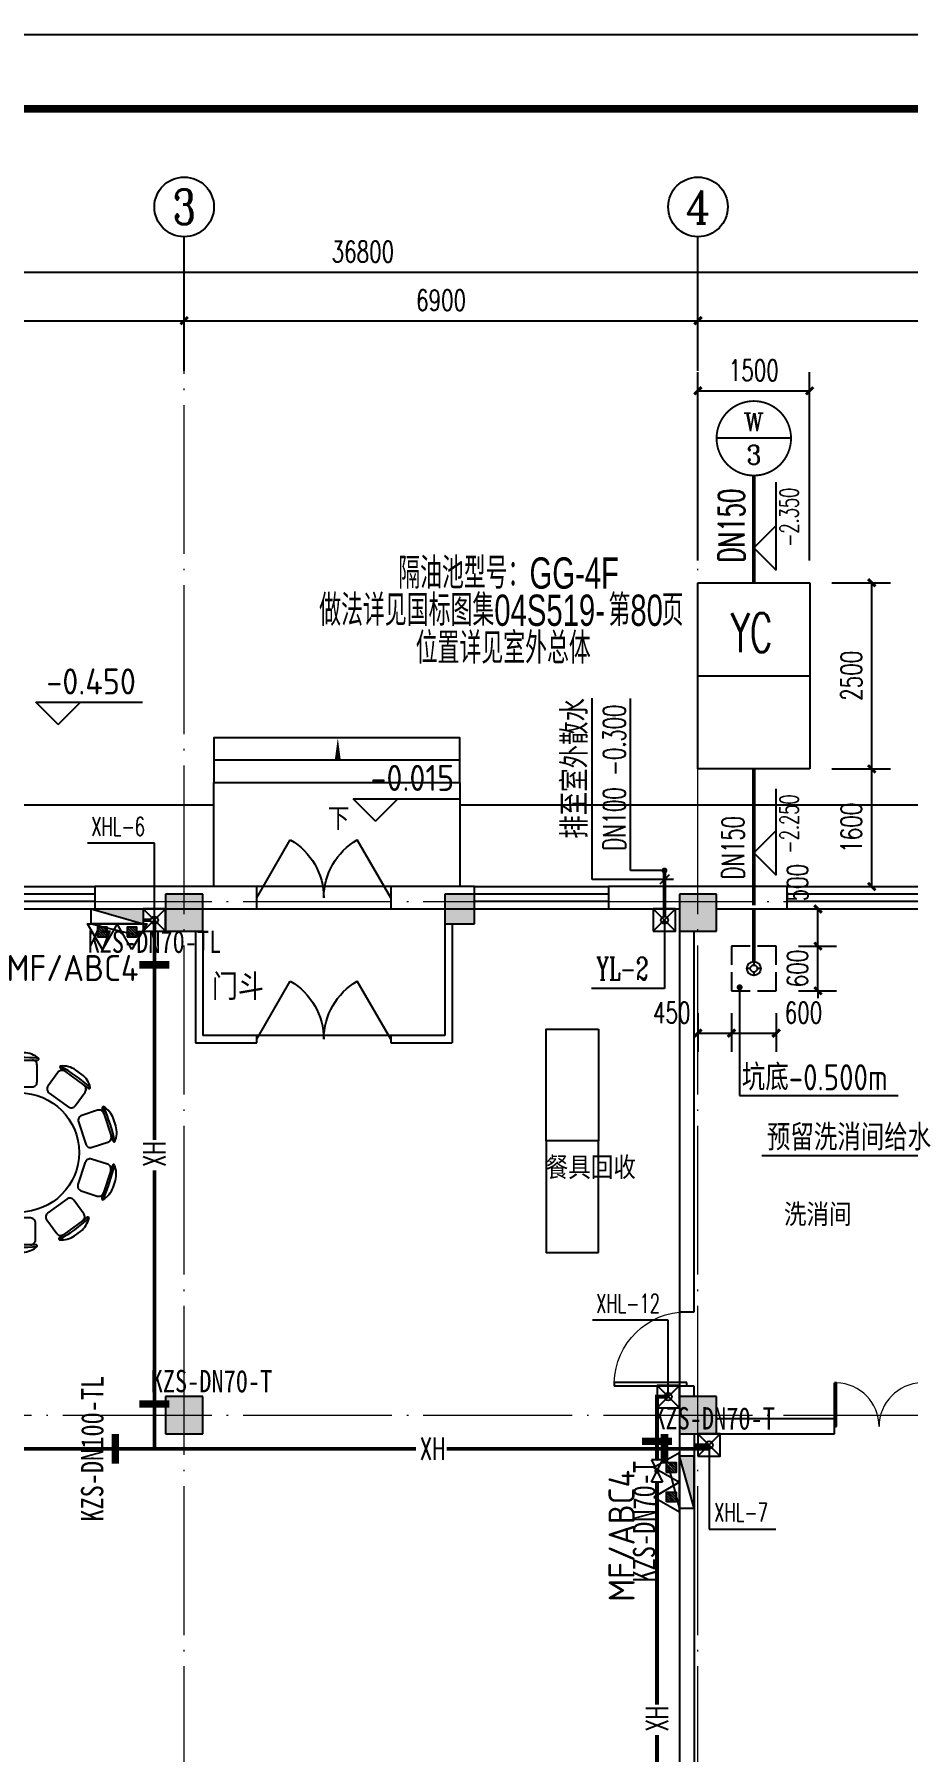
# Model space of a CAD drawing. Extents: x 1475400 to 1714963, y -629303 to -315532.
# Drawn here: x 1538546 to 1550274, y -377330 to -354266 of the extents above; entities that cross this region are included whole.
import ezdxf
from ezdxf.enums import TextEntityAlignment as Align

# ---------------------------------------------------------------- set-up
doc = ezdxf.new("R2010")
doc.units = 0
doc.header["$LTSCALE"] = 1000
for name, pattern in [('__DASH', [0.35, 0.25, -0.1]), ('DASH', [0.35, 0.25, -0.1]), ('DOTE', [2.42, 2, -0.2, 0.02, -0.2])]:
    doc.linetypes.add(name, pattern=pattern)
for name, color, linetype in [('A-ANNO-DIMS', 3, 'Continuous'), ('A-ANNO-IDEN', 3, 'Continuous'), ('A-ANNO-IDEN-LEVL', 3, 'Continuous'), ('A-ANNO-TXT', 7, 'Continuous'), ('AXIS', 3, 'Continuous'), ('AXIS_TEXT', 7, 'Continuous'), ('BTTK', 7, 'Continuous'), ('COLUMN', 255, 'Continuous'), ('DOOR_FIRE', 4, 'Continuous'), ('E2-楼梯、坡道', 52, 'Continuous'), ('fur', 253, 'Continuous'), ('P-ANNO-DIMS', 4, 'Continuous'), ('P-ANNO-IDEN', 3, 'Continuous'), ('P-ANNO-LEVL', 3, 'Continuous'), ('P-ANNO-TXT', 211, 'Continuous'), ('P-DOMS-IDEN', 7, 'Continuous'), ('P-DOMS-PIPE', 2, 'DASH'), ('P-FIRE-EQPM', 1, 'Continuous'), ('P-FIRE-IDEN', 1, 'Continuous'), ('P-FLDR', 7, 'Continuous'), ('P-PROT-FIRH', 1, 'Continuous'), ('P-PROT-IDEN', 7, 'Continuous'), ('P-PROT-PIPE', 1, 'Continuous'), ('P-PROT-VALV', 7, 'Continuous'), ('P-PROT-VPIP', 1, 'Continuous'), ('P-RAIN-IDEN', 171, 'Continuous'), ('P-RAIN-VPIP', 7, 'Continuous'), ('P-SPRN-IDEN', 4, 'Continuous'), ('PUB_DIM', 3, 'Continuous'), ('PUB_HATCH', 8, 'Continuous'), ('PUB_TEXT', 7, 'Continuous'), ('PUB_TITLE', 4, 'Continuous'), ('WALL', 2, 'Continuous'), ('WALL-MOVE', 6, 'Continuous'), ('WINDOW', 4, 'Continuous'), ('建筑底图', 7, 'Continuous'), ('抗震支吊架', 2, 'Continuous'), ('洁具', 253, 'Continuous')]:
    doc.layers.add(name, color=color, linetype=linetype)
doc.layers.add('DOTE', color=8, linetype='DOTE', lineweight=9)
doc.layers.add('P-RAIN-PIPE', color=4, linetype='Continuous', lineweight=50)
doc.layers.add('定位矩形', color=6, linetype='Continuous', plot=False)
doc.styles.add('-黑体_T3', font='', dxfattribs={"width": 0.8})
doc.styles.add('_TCH_AXIS', font='COMPLEX', dxfattribs={"bigfont": 'GBCBIG'})
doc.styles.add('_TWT_CIRCLE', font='COMPLEX', dxfattribs={"width": 1.1, "height": 3, "bigfont": 'HZTXT'})
doc.styles.add('_TWT_DIM', font='SIMPLEX', dxfattribs={"width": 0.8, "height": 3.5, "bigfont": 'HZTXT'})
doc.styles.add('_TWT_DIM_ELE', font='SIMPLEX', dxfattribs={"width": 0.8, "height": 3.5, "bigfont": 'HZTXT'})
doc.styles.add('_TWT_PIPEDN', font='SIMPLEX', dxfattribs={"width": 0.8, "height": 2.5, "bigfont": 'HZTXT'})
doc.styles.add('_TWT_PIPETEXT', font='SIMPLEX', dxfattribs={"width": 0.8, "height": 2.5, "bigfont": 'HZTXT'})
doc.styles.add('_TWT_SERIAL', font='COMPLEX', dxfattribs={"width": 0.8, "height": 3, "bigfont": 'HZTXT'})
doc.styles.add('A_DIM_T3', font='SIMPLEX', dxfattribs={"width": 0.7, "bigfont": 'HZ'})
doc.styles.add('COMPLEX', font='COMPLEX')
doc.styles.add('HZ(TK)', font='geniso.shx', dxfattribs={"width": 0.9, "bigfont": 'hztxt.shx'})
doc.styles.add('kzcad', font='', dxfattribs={"width": 0.8})
doc.styles.get("Standard").update_dxf_attribs({"font": 'geniso.shx', "bigfont": 'hztxt.shx'})
doc.styles.add('中西文等高字体', font='HZTXT_E.shx', dxfattribs={"width": 0.7, "bigfont": 'HZTXT.shx'})
doc.styles.get('-黑体_T3').set_extended_font_data('SimHei')
doc.styles.get('kzcad').set_extended_font_data('SimSun')
doc.dimstyles.new('_TCH_ARCH&&100', dxfattribs={"dimtxt": 280, "dimasz": 100, "dimexe": 250, "dimexo": 300, "dimgap": 135, "dimtad": 1, "dimdec": 0, "dimzin": 0, "dimdsep": 46, "dimtxsty": 'A_DIM_T3', "dimblk": 'ARCHTICK', "dimcen": 0.09, "dimclrt": 7, "dimazin": 2, "dimtfac": 1, "dimtdec": 0, "dimtix": 1, "dimtmove": 2, "dimatfit": 3, "dimfxl": 150, "dimtolj": 1, "dimtzin": 0, "dimarcsym": 0})
doc.dimstyles.new('_TWT_ARCH&&100', dxfattribs={"dimtxt": 280, "dimasz": 100, "dimexe": 250, "dimexo": 300, "dimgap": 135, "dimtad": 1, "dimdec": 0, "dimzin": 0, "dimdsep": 46, "dimtxsty": 'A_DIM_T3', "dimblk": 'ARCHTICK', "dimcen": 0.09, "dimclrt": 7, "dimazin": 2, "dimtfac": 1, "dimtdec": 0, "dimtix": 1, "dimtmove": 2, "dimatfit": 3, "dimfxl": 1, "dimtolj": 1, "dimtzin": 0, "dimarcsym": 0})

# ---------------------------------------------------------------- blocks, each defined once
blk = doc.blocks.new('_ArchTick')
at = {"color": 0, "linetype": 'ByBlock', "const_width": 0.4}
blk.add_lwpolyline([(-0.5, -0.5), (0.5, 0.5)], dxfattribs=at)
blk = doc.blocks.new('*D302')
at = {"layer": 'A-ANNO-DIMS', "color": 0, "lineweight": -2, "transparency": 16777216}
for p, q in [((872063, -276288), (872063, -275664)), ((878963, -276288), (878963, -275664)), ((872063, -275914), (878963, -275914))]:
    blk.add_line(p, q, dxfattribs=at)
at = {"layer": 'Defpoints', "color": 0, "transparency": 16777216}
for p in [(878963, -275914), (872063, -276588), (878963, -276588)]:
    blk.add_point(p, dxfattribs=at)
at = {"layer": 'A-ANNO-DIMS', "color": 0, "lineweight": -2, "transparency": 16777216, "xscale": 100, "yscale": 100, "zscale": 100, "rotation": 180}
blk.add_blockref('_ArchTick', (872063, -275914), dxfattribs=at)
at = {"layer": 'A-ANNO-DIMS', "color": 0, "lineweight": -2, "transparency": 16777216, "xscale": 100, "yscale": 100, "zscale": 100}
blk.add_blockref('_ArchTick', (878963, -275914), dxfattribs=at)
at = {"layer": 'A-ANNO-DIMS', "color": 7, "transparency": 16777216, "insert": (875513, -275639), "char_height": 280, "attachment_point": 5, "style": 'A_DIM_T3'}
blk.add_mtext('\\A1;6900', dxfattribs=at)
blk = doc.blocks.new('*D303')
at = {"layer": 'A-ANNO-DIMS', "color": 0, "lineweight": -2, "transparency": 16777216}
for p, q in [((878963, -276288), (878963, -275664)), ((885863, -276288), (885863, -275664)), ((878963, -275914), (885863, -275914))]:
    blk.add_line(p, q, dxfattribs=at)
at = {"layer": 'Defpoints', "color": 0, "transparency": 16777216}
for p in [(885863, -275914), (878963, -276588), (885863, -276588)]:
    blk.add_point(p, dxfattribs=at)
at = {"layer": 'A-ANNO-DIMS', "color": 0, "lineweight": -2, "transparency": 16777216, "xscale": 100, "yscale": 100, "zscale": 100, "rotation": 180}
blk.add_blockref('_ArchTick', (878963, -275914), dxfattribs=at)
at = {"layer": 'A-ANNO-DIMS', "color": 0, "lineweight": -2, "transparency": 16777216, "xscale": 100, "yscale": 100, "zscale": 100}
blk.add_blockref('_ArchTick', (885863, -275914), dxfattribs=at)
at = {"layer": 'A-ANNO-DIMS', "color": 7, "transparency": 16777216, "insert": (882413, -275639), "char_height": 280, "attachment_point": 5, "style": 'A_DIM_T3'}
blk.add_mtext('\\A1;6900', dxfattribs=at)
blk = doc.blocks.new('*D304')
at = {"layer": 'A-ANNO-DIMS', "color": 0, "lineweight": -2, "transparency": 16777216}
for p, q in [((885863, -276288), (885863, -275664)), ((892763, -276288), (892763, -275664)), ((885863, -275914), (892763, -275914))]:
    blk.add_line(p, q, dxfattribs=at)
at = {"layer": 'Defpoints', "color": 0, "transparency": 16777216}
for p in [(892763, -275914), (885863, -276588), (892763, -276588)]:
    blk.add_point(p, dxfattribs=at)
at = {"layer": 'A-ANNO-DIMS', "color": 0, "lineweight": -2, "transparency": 16777216, "xscale": 100, "yscale": 100, "zscale": 100, "rotation": 180}
blk.add_blockref('_ArchTick', (885863, -275914), dxfattribs=at)
at = {"layer": 'A-ANNO-DIMS', "color": 0, "lineweight": -2, "transparency": 16777216, "xscale": 100, "yscale": 100, "zscale": 100}
blk.add_blockref('_ArchTick', (892763, -275914), dxfattribs=at)
at = {"layer": 'A-ANNO-DIMS', "color": 7, "transparency": 16777216, "insert": (889313, -275639), "char_height": 280, "attachment_point": 5, "style": 'A_DIM_T3'}
blk.add_mtext('\\A1;6900', dxfattribs=at)
blk = doc.blocks.new('*D316')
at = {"layer": 'Defpoints', "color": 0, "transparency": 16777216}
for p in [(899763, -275262), (862963, -276588), (899763, -276588)]:
    blk.add_point(p, dxfattribs=at)
at = {"layer": 'PUB_DIM', "color": 0, "lineweight": -2, "transparency": 16777216}
for p, q in [((862963, -276288), (862963, -275012)), ((899763, -276288), (899763, -275012)), ((862963, -275262), (899763, -275262))]:
    blk.add_line(p, q, dxfattribs=at)
at = {"layer": 'PUB_DIM', "color": 0, "lineweight": -2, "transparency": 16777216, "xscale": 100, "yscale": 100, "zscale": 100, "rotation": 180}
blk.add_blockref('_ArchTick', (862963, -275262), dxfattribs=at)
at = {"layer": 'PUB_DIM', "color": 0, "lineweight": -2, "transparency": 16777216, "xscale": 100, "yscale": 100, "zscale": 100}
blk.add_blockref('_ArchTick', (899763, -275262), dxfattribs=at)
at = {"layer": 'PUB_DIM', "color": 7, "transparency": 16777216, "insert": (881363, -274987), "char_height": 280, "attachment_point": 5, "style": 'A_DIM_T3'}
blk.add_mtext('\\A1;36800', dxfattribs=at)
blk = doc.blocks.new('$DorLib2D$00000231')
at = {"color": 0}
for p, q in [((-0.5, 0), (-0.25, 0.433)), ((0.5, 0), (0.25, 0.433))]:
    blk.add_line(p, q, dxfattribs=at)
for centre, start, end in [((-0.5, 0), 0, 60), ((0.5, 0), 120, 180)]:
    blk.add_arc(centre, 0.5, start, end, dxfattribs=at)
blk = doc.blocks.new('$DorLib2D$00000001')
for p, q in [((0.45, 0.975), (0.5, 0.975)), ((0.45, 0), (0.45, 0.975)), ((0.5, 0), (0.5, 0.975)), ((0.5, 0), (0.45, 0))]:
    blk.add_line(p, q)
at = {"lineweight": 13}
blk.add_arc((0.475, 0), 0.975, 91.4693, 180, dxfattribs=at)
blk = doc.blocks.new('$DorLib2D$00000002')
for p, q in [((-0.5, 0), (-0.5, 0.4875)), ((-0.475, 0.4875), (-0.5, 0.4875)), ((-0.475, 0), (-0.475, 0.4875)), ((0.475, 0), (0.475, 0.4875)), ((0.475, 0.4875), (0.5, 0.4875)), ((0.5, 0), (0.5, 0.4875)), ((-0.5, 0), (-0.475, 0)), ((0.5, 0), (0.475, 0))]:
    blk.add_line(p, q)
at = {"lineweight": 13}
for centre, start, end in [((-0.4875, 0), 0, 88.53072), ((0.4875, 0), 91.46928, 180)]:
    blk.add_arc(centre, 0.4875, start, end, dxfattribs=at)
blk = doc.blocks.new('$WINLIB2D$00000001')
at = {"color": 0}
for points in [[(-0.5, 0.5), (-0.5, -0.5)], [(-0.5, 0.5), (0.5, 0.5)], [(0.5, -0.5), (0.5, 0.5)], [(0.5, 0.167), (-0.5, 0.167)], [(0.5, -0.167), (-0.5, -0.167)], [(-0.5, -0.5), (0.5, -0.5)]]:
    blk.add_lwpolyline(points, dxfattribs=at)
blk = doc.blocks.new('_AXISO')
blk.add_circle((0, 0), 0.5)
at = {"layer": 'AXIS_TEXT', "style": 'COMPLEX', "width": 1.041667}
blk.add_attdef('A', text='', height=0.56, dxfattribs=at).set_placement((-0.25, -0.28), (0.25, -0.28), align=Align.FIT)
blk = doc.blocks.new('$plan$00002741')
at = {"layer": 'fur'}
for p, q in [((-147, 1240, 0), (168, 1240, 0)), ((-848, 917, 0), (-593, 1102, 0)), ((610, 1090, 0), (865, 905, 0)), ((-1225, 244, 0), (-1128, 543, 0)), ((1134, 523, 0), (1231, 223, 0)), ((-1134, -523, 0), (-1231, -223, 0)), ((1225, -244, 0), (1128, -543, 0)), ((-610, -1090, 0), (-865, -905, 0)), ((848, -917, 0), (593, -1102, 0)), ((147, -1240, 0), (-168, -1240, 0))]:
    blk.add_line(p, q, dxfattribs=at)
at = {"layer": 'fur', "elevation": 0}
for points in [[(-934, 879, 0.414214), (-906, 874), (-848, 917, 0.414214), (-863, 823), (-731, 641, 0.414214), (-636, 626), (-381, 811, 0.414214), (-366, 905), (-499, 1087, 0.414214), (-593, 1102), (-534, 1145, 0.302537), (-527, 1166, 0.324647), (-536, 1173, 0.171658), (-739, 1120), (-819, 1061, 0.176269)], [(-239, 1260, 0.414214), (-219, 1240), (-147, 1240, 0.414214), (-214, 1173), (-214, 948, 0.414214), (-147, 880), (168, 880, 0.414214), (236, 948), (236, 1173, 0.414214), (168, 1240), (241, 1240, 0.302537), (259, 1253, 0.324647), (256, 1264, 0.171658), (60, 1340), (-39, 1340, 0.176269)], [(547, 1160, 0.414214), (551, 1132), (610, 1090, 0.414214), (516, 1075), (384, 893, 0.414214), (399, 798), (653, 613, 0.414214), (748, 628), (880, 810, 0.414214), (865, 905), (924, 862, 0.302537), (946, 861, 0.324647), (950, 872, 0.171658), (836, 1049), (756, 1107, 0.176269)], [(-1273, 162, 0.414214), (-1247, 175), (-1225, 244, 0.414214), (-1182, 158), (-968, 89, 0.414214), (-883, 132), (-785, 432, 0.414214), (-829, 517), (-1043, 586, 0.414214), (-1128, 543), (-1105, 612, 0.302537), (-1111, 633, 0.324647), (-1123, 634, 0.171658), (-1256, 471), (-1287, 377, 0.176269)], [(1125, 617, 0.414214), (1112, 592), (1134, 523, 0.414214), (1049, 566), (835, 497, 0.414214), (792, 412), (889, 112, 0.414214), (974, 69), (1188, 138, 0.414214), (1231, 223), (1254, 154, 0.302537), (1271, 141, 0.324647), (1281, 147, 0.171658), (1293, 357), (1263, 451, 0.176269)], [(-1125, -617, 0.414214), (-1112, -592), (-1134, -523, 0.414214), (-1049, -566), (-835, -497, 0.414214), (-792, -412), (-889, -112, 0.414214), (-974, -69), (-1188, -138, 0.414214), (-1231, -223), (-1254, -154, 0.302537), (-1271, -141, 0.324647), (-1281, -147, 0.171658), (-1293, -357), (-1263, -451, 0.176269)], [(1273, -162, 0.414214), (1247, -175), (1225, -244, 0.414214), (1182, -158), (968, -89, 0.414214), (883, -132), (785, -432, 0.414214), (829, -517), (1043, -586, 0.414214), (1128, -543), (1105, -612, 0.302537), (1111, -633, 0.324647), (1123, -634, 0.171658), (1256, -471), (1287, -377, 0.176269)], [(-547, -1160, 0.414214), (-551, -1132), (-610, -1090, 0.414214), (-516, -1075), (-384, -893, 0.414214), (-399, -798), (-653, -613, 0.414214), (-748, -628), (-880, -810, 0.414214), (-865, -905), (-924, -862, 0.302537), (-946, -861, 0.324647), (-950, -872, 0.171658), (-836, -1049), (-756, -1107, 0.176269)], [(934, -879, 0.414214), (906, -874), (848, -917, 0.414214), (863, -823), (731, -641, 0.414214), (636, -626), (381, -811, 0.414214), (366, -905), (499, -1087, 0.414214), (593, -1102), (534, -1145, 0.302537), (527, -1166, 0.324647), (536, -1173, 0.171658), (739, -1120), (819, -1061, 0.176269)], [(239, -1260, 0.414214), (219, -1240), (147, -1240, 0.414214), (214, -1173), (214, -948, 0.414214), (147, -880), (-168, -880, 0.414214), (-236, -948), (-236, -1173, 0.414214), (-168, -1240), (-241, -1240, 0.302537), (-259, -1253, 0.324647), (-256, -1264, 0.171658), (-60, -1340), (39, -1340, 0.176269)]]:
    blk.add_lwpolyline(points, format="xyb", close=True, dxfattribs=at)
at = {"layer": 'fur'}
blk.add_circle((0, 0, 0), 800, dxfattribs=at)
for centre, radius, start, end in [((854, -1157, 0), 2713, 120.8023, 131.1977), ((-229, 1256, 0), 10, 130.7265, 202.67), ((11, -1438, 0), 2713, 84.8023, 95.1977), ((554, 1151, 0), 10, 94.7265, 166.67), ((-836, -1169, 0), 2713, 48.8023, 59.1977), ((-923, 882, 0), 10, 166.7265, 238.67), ((1371, -434, 0), 2713, 156.8023, 167.1977), ((1124, 606, 0), 10, 58.7265, 130.67), ((-1364, -454, 0), 2713, 12.8023, 23.1977), ((-1266, 171, 0), 10, 202.7265, 274.67), ((1364, 454, 0), 2713, 192.8023, 203.1977), ((-1371, 434, 0), 2713, 336.8023, 347.1977), ((1266, -171, 0), 10, 22.7265, 94.67), ((-1124, -606, 0), 10, 238.7265, 310.67), ((836, 1169, 0), 2713, 228.8023, 239.1977), ((-854, 1157, 0), 2713, 300.8023, 311.1977), ((923, -882, 0), 10, 346.7265, 58.67), ((-554, -1151, 0), 10, 274.7265, 346.67), ((-11, 1438, 0), 2713, 264.8023, 275.1977), ((229, -1256, 0), 10, 310.7265, 22.67)]:
    blk.add_arc(centre, radius, start, end, dxfattribs=at)
blk = doc.blocks.new('$plan$00002409')
at = {"layer": 'fur'}
blk.add_lwpolyline([(1500, -700), (0, -700), (0, 0), (1500, 0)], close=True, dxfattribs=at)
blk = doc.blocks.new('cvfbxcgb')
for p, q in [((-1360307, -481145), (-1360307, -479645)), ((-1360307, -479645), (-1357807, -479645)), ((-1359057, -479645), (-1359057, -481145)), ((-1357807, -479645), (-1357807, -481145)), ((-1357807, -481145), (-1360307, -481145))]:
    blk.add_line(p, q)
blk = doc.blocks.new('vhtemplate_2019年新竖式图框_A1')
at = {"layer": 'PUB_TITLE', "color": 7}
blk.add_lwpolyline([(0, 594), (841, 594), (841, 0), (0, 0)], close=True, dxfattribs=at)
at = {"layer": 'PUB_TITLE', "const_width": 1}
blk.add_lwpolyline([(25, 10), (831, 10), (831, 584), (25, 584)], close=True, dxfattribs=at)
at = {"layer": 'BTTK', "color": 4, "style": 'HZ(TK)', "width": 0.9}
for tag, p in [('合作单位_001', (795.83, 509.44)), ('建设单位_001', (795.85, 207.44)), ('工程名称_001', (795.62, 174.44)), ('子项名称_001', (805.71, 157.94)), ('图纸名称_001', (795.45, 138.94))]:
    blk.add_attdef(tag, p, '', height=3.5, dxfattribs=at)
for tag, p in [('注册证书号', (808.5, 279)), ('注册印章号', (808.5, 271)), ('设计号', (806, 193)), ('图别', (789.75, 34)), ('图号', (822.25, 34)), ('版本号', (789.75, 26)), ('日期', (822.25, 26))]:
    blk.add_attdef(tag, text='', height=3.5, dxfattribs=at).set_placement(p, align=Align.MIDDLE)
blk = doc.blocks.new('$TWTSYS$00000508')
for p, q in [((-0.5, 0.5), (0.324, 1.224)), ((-0.5, 0.5), (-0.5, -0.5)), ((-0.5, -0.5), (0.5, 0.5)), ((0.5, 0.5), (-0.5, 0.5)), ((0.5, -0.5), (0.5, 0.5)), ((-0.5, -0.5), (0.5, -0.5))]:
    blk.add_line(p, q)
blk.add_solid([(0.5, -0.5), (0.5, 0.5), (-0.5, -0.5)])
blk = doc.blocks.new('$TwtSys$00000328')
for p, q in [((-94, 0, 0), (-47, 0, 0)), ((0, 94, 0), (0, 47, 0)), ((47, 0, 0), (94, 0, 0)), ((0, -47, 0), (0, -94, 0))]:
    blk.add_line(p, q)
for radius in [94, 47]:
    blk.add_circle((0, 0, 0), radius)
blk = doc.blocks.new('*D368')
at = {"layer": 'Defpoints', "color": 0, "transparency": 16777216}
for p in [(1548958, -361631), (1549792, -361631), (1548958, -364131)]:
    blk.add_point(p, dxfattribs=at)
at = {"layer": 'P-ANNO-DIMS', "color": 0, "lineweight": -2, "transparency": 16777216}
for p, q in [((1549258, -361631), (1550042, -361631)), ((1549792, -364131), (1549792, -361631)), ((1549258, -364131), (1550042, -364131))]:
    blk.add_line(p, q, dxfattribs=at)
at = {"layer": 'P-ANNO-DIMS', "color": 0, "lineweight": -2, "transparency": 16777216, "xscale": 100, "yscale": 100, "zscale": 100}
for p, rotation in [((1549792, -361631), 90), ((1549792, -364131), 270)]:
    blk.add_blockref('_ArchTick', p, dxfattribs=dict(at, rotation=rotation))
at = {"layer": 'P-ANNO-DIMS', "color": 7, "transparency": 16777216, "insert": (1549517, -362881), "char_height": 280, "attachment_point": 5, "rotation": 90, "style": 'A_DIM_T3'}
blk.add_mtext('\\A1;2500', dxfattribs=at)
blk = doc.blocks.new('*D369')
at = {"layer": 'Defpoints', "color": 0, "transparency": 16777216}
for p in [(1548958, -364131), (1549792, -364131), (1548958, -365712)]:
    blk.add_point(p, dxfattribs=at)
at = {"layer": 'P-ANNO-DIMS', "color": 0, "lineweight": -2, "transparency": 16777216}
for p, q in [((1549258, -364131), (1550042, -364131)), ((1549792, -365712), (1549792, -364131)), ((1549258, -365712), (1550042, -365712))]:
    blk.add_line(p, q, dxfattribs=at)
at = {"layer": 'P-ANNO-DIMS', "color": 0, "lineweight": -2, "transparency": 16777216, "xscale": 100, "yscale": 100, "zscale": 100}
for p, rotation in [((1549792, -364131), 90), ((1549792, -365712), 270)]:
    blk.add_blockref('_ArchTick', p, dxfattribs=dict(at, rotation=rotation))
at = {"layer": 'P-ANNO-DIMS', "color": 7, "transparency": 16777216, "insert": (1549517, -364922), "char_height": 280, "attachment_point": 5, "rotation": 90, "style": 'A_DIM_T3'}
blk.add_mtext('\\A1;1600', dxfattribs=at)
blk = doc.blocks.new('*D370')
at = {"layer": 'Defpoints', "color": 0, "transparency": 16777216}
for p in [(1548958, -359053), (1547458, -361631), (1548958, -361631)]:
    blk.add_point(p, dxfattribs=at)
at = {"layer": 'P-ANNO-DIMS', "color": 0, "lineweight": -2, "transparency": 16777216}
for p, q in [((1547458, -361331), (1547458, -358803)), ((1548958, -361331), (1548958, -358803)), ((1547458, -359053), (1548958, -359053))]:
    blk.add_line(p, q, dxfattribs=at)
at = {"layer": 'P-ANNO-DIMS', "color": 0, "lineweight": -2, "transparency": 16777216, "xscale": 100, "yscale": 100, "zscale": 100, "rotation": 180}
blk.add_blockref('_ArchTick', (1547458, -359053), dxfattribs=at)
at = {"layer": 'P-ANNO-DIMS', "color": 0, "lineweight": -2, "transparency": 16777216, "xscale": 100, "yscale": 100, "zscale": 100}
blk.add_blockref('_ArchTick', (1548958, -359053), dxfattribs=at)
at = {"layer": 'P-ANNO-DIMS', "color": 7, "transparency": 16777216, "insert": (1548208, -358778), "char_height": 280, "attachment_point": 5, "style": 'A_DIM_T3'}
blk.add_mtext('\\A1;1500', dxfattribs=at)
blk = doc.blocks.new('*D371')
at = {"layer": 'Defpoints', "color": 0, "transparency": 16777216}
for p in [(1547458, -367112), (1547908, -367112), (1547908, -367680)]:
    blk.add_point(p, dxfattribs=at)
at = {"layer": 'P-ANNO-DIMS', "color": 0, "lineweight": -2, "transparency": 16777216}
for p, q in [((1547458, -367412), (1547458, -367930)), ((1547908, -367412), (1547908, -367930)), ((1547458, -367680), (1547908, -367680))]:
    blk.add_line(p, q, dxfattribs=at)
at = {"layer": 'P-ANNO-DIMS', "color": 0, "lineweight": -2, "transparency": 16777216, "xscale": 100, "yscale": 100, "zscale": 100, "rotation": 180}
blk.add_blockref('_ArchTick', (1547458, -367680), dxfattribs=at)
at = {"layer": 'P-ANNO-DIMS', "color": 0, "lineweight": -2, "transparency": 16777216, "xscale": 100, "yscale": 100, "zscale": 100}
blk.add_blockref('_ArchTick', (1547908, -367680), dxfattribs=at)
at = {"layer": 'P-ANNO-DIMS', "color": 7, "transparency": 16777216, "insert": (1547106, -367405), "char_height": 280, "attachment_point": 5, "style": 'A_DIM_T3'}
blk.add_mtext('\\A1;450', dxfattribs=at)
blk = doc.blocks.new('*D372')
at = {"layer": 'Defpoints', "color": 0, "transparency": 16777216}
for p in [(1547908, -367112), (1548508, -367112), (1548508, -367680)]:
    blk.add_point(p, dxfattribs=at)
at = {"layer": 'P-ANNO-DIMS', "color": 0, "lineweight": -2, "transparency": 16777216}
for p, q in [((1547908, -367412), (1547908, -367930)), ((1548508, -367412), (1548508, -367930)), ((1547908, -367680), (1548508, -367680))]:
    blk.add_line(p, q, dxfattribs=at)
at = {"layer": 'P-ANNO-DIMS', "color": 0, "lineweight": -2, "transparency": 16777216, "xscale": 100, "yscale": 100, "zscale": 100, "rotation": 180}
blk.add_blockref('_ArchTick', (1547908, -367680), dxfattribs=at)
at = {"layer": 'P-ANNO-DIMS', "color": 0, "lineweight": -2, "transparency": 16777216, "xscale": 100, "yscale": 100, "zscale": 100}
blk.add_blockref('_ArchTick', (1548508, -367680), dxfattribs=at)
at = {"layer": 'P-ANNO-DIMS', "color": 7, "transparency": 16777216, "insert": (1548875, -367405), "char_height": 280, "attachment_point": 5, "style": 'A_DIM_T3'}
blk.add_mtext('\\A1;600', dxfattribs=at)
blk = doc.blocks.new('*D373')
at = {"layer": 'Defpoints', "color": 0, "transparency": 16777216}
for p in [(1548508, -366512), (1549070, -366512), (1548508, -367112)]:
    blk.add_point(p, dxfattribs=at)
at = {"layer": 'P-ANNO-DIMS', "color": 0, "lineweight": -2, "transparency": 16777216}
for p, q in [((1549070, -366512), (1549070, -366412)), ((1548808, -366512), (1549320, -366512)), ((1549070, -367112), (1549070, -366512)), ((1548808, -367112), (1549320, -367112)), ((1549070, -367112), (1549070, -367212))]:
    blk.add_line(p, q, dxfattribs=at)
at = {"layer": 'P-ANNO-DIMS', "color": 0, "lineweight": -2, "transparency": 16777216, "xscale": 100, "yscale": 100, "zscale": 100}
for p, rotation in [((1549070, -366512), 270), ((1549070, -367112), 90)]:
    blk.add_blockref('_ArchTick', p, dxfattribs=dict(at, rotation=rotation))
at = {"layer": 'P-ANNO-DIMS', "color": 7, "transparency": 16777216, "insert": (1548795, -366812), "char_height": 280, "attachment_point": 5, "rotation": 90, "style": 'A_DIM_T3'}
blk.add_mtext('\\A1;600', dxfattribs=at)
blk = doc.blocks.new('*D374')
at = {"layer": 'Defpoints', "color": 0, "transparency": 16777216}
for p in [(1548508, -366012), (1549070, -366012), (1548508, -366512)]:
    blk.add_point(p, dxfattribs=at)
at = {"layer": 'P-ANNO-DIMS', "color": 0, "lineweight": -2, "transparency": 16777216}
for p, q in [((1548808, -366012), (1549320, -366012)), ((1549070, -366512), (1549070, -366012)), ((1548808, -366512), (1549320, -366512))]:
    blk.add_line(p, q, dxfattribs=at)
at = {"layer": 'P-ANNO-DIMS', "color": 0, "lineweight": -2, "transparency": 16777216, "xscale": 100, "yscale": 100, "zscale": 100}
for p, rotation in [((1549070, -366012), 90), ((1549070, -366512), 270)]:
    blk.add_blockref('_ArchTick', p, dxfattribs=dict(at, rotation=rotation))
at = {"layer": 'P-ANNO-DIMS', "color": 7, "transparency": 16777216, "insert": (1548795, -365660), "char_height": 280, "attachment_point": 5, "rotation": 90, "style": 'A_DIM_T3'}
blk.add_mtext('\\A1;500', dxfattribs=at)
blk = doc.blocks.new('$VALVE$00000333')
for p, q in [((125, 62.5), (-125, -62.5)), ((-125, 62.5), (125, -62.5)), ((-125, -62.5), (-125, 62.5)), ((125, -62.5), (125, 62.5))]:
    blk.add_line(p, q)
at = {"const_width": 31.25}
blk.add_lwpolyline([(-15.625, 0, 1), (15.625, 0, 1)], format="xyb", close=True, dxfattribs=at)
for p in [(-125, 0), (125, 0)]:
    blk.add_point(p)
blk = doc.blocks.new('$TwtSys$00000546')
h = blk.add_hatch()
h.set_pattern_fill('ANSI31', color=256, scale=200, style=0)
h.set_pattern_definition([(45, (-38543.802, -6670.83), (-17.67767, 17.67767), [])])
h.paths.add_polyline_path([(-65, 174), (65, 174), (65, 44), (-65, 44)])
for points in [[(0, 344), (-198, 0), (198, 0)], [(-65, 174), (65, 174), (65, 44), (-65, 44)]]:
    blk.add_lwpolyline(points, close=True)
blk = doc.blocks.new('sadsdfc')
at = {"layer": 'PUB_HATCH'}
for points in [[(879213.1, -284114.6), (879213.1, -283614.6), (878713.1, -283614.6), (878713.1, -284114.6)], [(882863.1, -284014.6), (882863.1, -283614.6), (882463.1, -283614.6), (882463.1, -284014.6)], [(886113.1, -284114.6), (886113.1, -283614.6), (885613.1, -283614.6), (885613.1, -284114.6)], [(879213.1, -290864.6), (879213.1, -290364.6), (878713.1, -290364.6), (878713.1, -290864.6)], [(886113.1, -290864.6), (886113.1, -290364.6), (885613.1, -290364.6), (885613.1, -290864.6)]]:
    blk.add_hatch(color=256, dxfattribs=at).paths.add_polyline_path(points)
for points in [[(863863.1, -297414.6), (863863.1, -297414.6), (863863.1, -297414.6), (863863.1, -297414.6), (863863.1, -282414.6), (879363.1, -282414.6)], [(882663.1, -282414.6), (882676.1, -282414.6)], [(882676.1, -282414.6), (900963.1, -282414.6), (900963.1, -288264.6)]]:
    blk.add_lwpolyline(points)
at = {"layer": 'A-ANNO-IDEN'}
blk.add_lwpolyline([(881026.1, -282269.5, 0, 0, 0), (881026.1, -281514.6, 0, 80, 0), (881026.1, -281814.6, 0, 0, 0)], format="xyseb", dxfattribs=at)
at = {"layer": 'A-ANNO-IDEN-LEVL'}
for p, q in [((877268.8, -281339.3), (876968.8, -281039.3)), ((876968.8, -281039.3), (878402.7, -281039.3)), ((877268.8, -281339.3), (877568.8, -281039.3)), ((881531.1, -282634.5), (881231.1, -282334.5)), ((881231.1, -282334.5), (882665.1, -282334.5)), ((881531.1, -282634.5), (881831.1, -282334.5))]:
    blk.add_line(p, q, dxfattribs=at)
at = {"layer": 'AXIS'}
for p, q in [((878963.1, -276588.1), (878963.1, -274786.1)), ((885863.1, -276588.1), (885863.1, -274786.1))]:
    blk.add_line(p, q, dxfattribs=at)
at = {"layer": 'COLUMN'}
for p, q in [((879213.1, -283614.6), (878713.1, -283614.6)), ((878713.1, -283614.6), (878713.1, -284114.6)), ((879213.1, -284114.6), (879213.1, -283614.6)), ((882863.1, -283614.6), (882463.1, -283614.6)), ((882463.1, -283614.6), (882463.1, -284014.6)), ((882863.1, -284014.6), (882863.1, -283614.6)), ((886113.1, -283614.6), (885613.1, -283614.6)), ((885613.1, -283614.6), (885613.1, -284114.6)), ((886113.1, -284114.6), (886113.1, -283614.6)), ((878713.1, -284114.6), (879213.1, -284114.6)), ((882463.1, -284014.6), (882863.1, -284014.6)), ((885613.1, -284114.6), (886113.1, -284114.6)), ((879213.1, -290364.6), (878713.1, -290364.6)), ((878713.1, -290364.6), (878713.1, -290864.6)), ((879213.1, -290864.6), (879213.1, -290364.6)), ((886113.1, -290364.6), (885613.1, -290364.6)), ((885613.1, -290364.6), (885613.1, -290864.6)), ((886113.1, -290864.6), (886113.1, -290364.6)), ((878713.1, -290864.6), (879213.1, -290864.6)), ((885613.1, -290864.6), (886113.1, -290864.6))]:
    blk.add_line(p, q, dxfattribs=at)
at = {"layer": 'DOTE'}
for p, q in [((878963.1, -322606.2), (878963.1, -276588.1)), ((885863.1, -322606.2), (885863.1, -276605.3)), ((857973.7, -283714.6), (908177.1, -283714.6)), ((857973.7, -290614.6), (908177.1, -290614.6))]:
    blk.add_line(p, q, dxfattribs=at)
at = {"layer": 'E2-楼梯、坡道'}
for points in [[(882663.1, -281814.6), (882663.1, -281514.6), (879363.1, -281514.6), (879363.1, -281814.6)], [(882663.1, -282114.6), (882663.1, -281814.6), (879363.1, -281814.6), (879363.1, -282114.6)], [(879363.1, -283514.6), (879363.1, -282114.6), (882663.1, -282114.6), (882663.1, -283514.6)]]:
    blk.add_lwpolyline(points, dxfattribs=at)
at = {"layer": 'WALL'}
for p, q in [((878963.1, -283514.6), (877763.1, -283514.6)), ((877763.1, -283514.6), (877763.1, -283814.6)), ((879938.1, -283514.6), (878963.1, -283514.6)), ((879938.1, -283814.6), (879938.1, -283514.6)), ((882663.1, -283514.6), (881738.1, -283514.6)), ((881738.1, -283514.6), (881738.1, -283814.6)), ((882863.1, -283514.6), (882663.1, -283514.6)), ((882863.1, -283614.6), (882863.1, -283514.6)), ((886038.1, -283514.6), (884663.1, -283514.6)), ((884663.1, -283514.6), (884663.1, -283814.6)), ((887063.1, -283514.6), (886038.1, -283514.6)), ((887063.1, -283814.6), (887063.1, -283514.6)), ((877763.1, -283814.6), (878713.1, -283814.6)), ((879213.1, -283814.6), (879938.1, -283814.6)), ((881738.1, -283814.6), (882463.1, -283814.6)), ((884663.1, -283814.6), (885613.1, -283814.6)), ((886113.1, -283814.6), (887063.1, -283814.6)), ((885613.1, -284114.6), (885613.1, -289225.1)), ((885813.1, -289225.1), (885813.1, -284114.6)), ((885613.1, -289225.1), (885813.1, -289225.1)), ((885813.1, -290225.1), (885613.1, -290225.1)), ((885613.1, -290225.1), (885613.1, -290364.6)), ((885813.1, -290364.6), (885813.1, -290225.1)), ((887694.9, -290664.6), (886113.1, -290664.6)), ((887694.9, -290864.6), (887694.9, -290664.6)), ((885613.1, -290864.6), (885613.1, -297264.6)), ((885813.1, -290864.6), (885813.1, -297264.6)), ((886113.1, -290864.6), (887694.9, -290864.6))]:
    blk.add_line(p, q, dxfattribs=at)
at = {"layer": 'WALL-MOVE'}
for p, q in [((879113.1, -284114.6), (879113.1, -285614)), ((879213.1, -284114.6), (879213.1, -285514)), ((882463.1, -284014.6), (882463.1, -285514)), ((882563.1, -284014.6), (882563.1, -285614)), ((879938.1, -285514), (879213.1, -285514)), ((879938.1, -285614), (879938.1, -285514)), ((882463.1, -285514), (881738.1, -285514)), ((881738.1, -285514), (881738.1, -285614)), ((879113.1, -285614), (879938.1, -285614)), ((881738.1, -285614), (882563.1, -285614))]:
    blk.add_line(p, q, dxfattribs=at)
at = {"layer": 'WINDOW'}
for p, q in [((881738.1, -283514.6), (879938.1, -283514.6)), ((881738.1, -285514), (879938.1, -285514))]:
    blk.add_line(p, q, dxfattribs=at)
at = {"layer": '洁具'}
blk.add_lwpolyline([(885613.1, -283814.6), (885613.1, -318414.6), (872313.1, -318414.6), (872013.1, -318114.6), (872013.1, -311364.6), (865263.1, -311364.6), (865263.1, -290864.6), (872313.1, -290864.6), (872313.1, -283814.6)], close=True, dxfattribs=at)
at = {"layer": 'AXIS'}
ref = blk.add_blockref('_AXISO', (878963.1, -274386.1), dxfattribs=dict(at, xscale=800, yscale=800, zscale=800))
ref.add_attrib('A', '3', dxfattribs={"layer": 'AXIS_TEXT', "height": 465.9, "style": '_TCH_AXIS'}).set_placement((878807.8, -274619), (879118.5, -274619), align=Align.FIT)
ref = blk.add_blockref('_AXISO', (885863.1, -274386.1), dxfattribs=dict(at, xscale=800, yscale=800, zscale=800))
ref.add_attrib('A', '4', dxfattribs={"layer": 'AXIS_TEXT', "height": 445.4, "style": '_TCH_AXIS'}).set_placement((885693.4, -274608.8), (886032.8, -274608.8), align=Align.FIT)
at = {"layer": 'DOOR_FIRE', "xscale": 1200, "yscale": 1200, "zscale": 200}
blk.add_blockref('$DorLib2D$00000002', (888294.9, -290764.6), dxfattribs=at)
at = {"layer": 'WINDOW', "xscale": -1800, "yscale": 1800, "zscale": 1800}
for p in [(880838.1, -283664.6), (880838.1, -285564)]:
    blk.add_blockref('$DorLib2D$00000231', p, dxfattribs=at)
at = {"layer": 'WINDOW'}
for name, p, xscale, yscale, zscale, rotation in [('$WINLIB2D$00000001', (876863.1, -283664.6), -1800, 300, -1800, 180), ('$WINLIB2D$00000001', (883763.1, -283664.6), -1800, 300, -1800, 180), ('$WINLIB2D$00000001', (887963.1, -283664.6), -1800, 300, -1800, 180), ('$DorLib2D$00000001', (885713.1, -289725.1), -1000, 1000, 1000, 90)]:
    blk.add_blockref(name, p, dxfattribs=dict(at, xscale=xscale, yscale=yscale, zscale=zscale, rotation=rotation))
at = {"layer": '洁具', "rotation": 90}
blk.add_blockref('$plan$00002409', (883825.1, -286929.6), dxfattribs=at)
at = {"layer": '洁具'}
blk.add_blockref('$plan$00002741', (876751.9, -287084.8), dxfattribs=at)
at = {"layer": '洁具', "xscale": -1, "rotation": 90}
blk.add_blockref('$plan$00002409', (883825.1, -286929.6), dxfattribs=at)
at = {"layer": 'A-ANNO-TXT', "color": 7}
for s, p in [('-0.450', (877112.4, -280934.3)), ('-0.015', (881465.6, -282229.5))]:
    blk.add_text(s, height=350, dxfattribs=at).set_placement(p)
at = {"layer": 'A-ANNO-TXT', "color": 7, "style": '-黑体_T3', "width": 0.8}
blk.add_text('下', height=262.9, dxfattribs=at).set_placement((880894.4, -282724.5))
at = {"layer": 'PUB_TEXT'}
for s, height, p in [('门斗', 350, (879333.7, -285036.7)), ('餐具回收', 302.47, (883819.5, -287442.8)), ('洗消间', 302.47, (887017.9, -288074.2))]:
    blk.add_text(s, height=height, dxfattribs=at).set_placement(p)
at = {"layer": 'A-ANNO-DIMS'}
for p1, p2, picture, middle in [((872063.1, -276588.1), (878963.1, -276588.1), '*D302', (875513.1, -275639.5)), ((878963.1, -276588.1), (885863.1, -276588.1), '*D303', (882413.1, -275639.5)), ((885863.1, -276588.1), (892763.1, -276588.1), '*D304', (889313.1, -275639.5))]:
    dim = blk.add_aligned_dim(p1=p1, p2=p2, distance=673.6, dimstyle='_TCH_ARCH&&100', dxfattribs=at)
    dim.commit()
    dim.dimension.update_dxf_attribs({"geometry": picture, "text_midpoint": middle})
at = {"layer": 'PUB_DIM'}
dim = blk.add_aligned_dim(p1=(862963.1, -276588.1), p2=(899763.1, -276588.1), distance=1326.5, dimstyle='_TCH_ARCH&&100', dxfattribs=at)
dim.commit()
dim.dimension.update_dxf_attribs({"geometry": '*D316', "text_midpoint": (881363.1, -274986.6)})

msp = doc.modelspace()

# ---------------------------------------------------------------- hatches: boundary and pattern name
at = {"layer": 'P-PROT-PIPE'}
for points in [[(1546908.3, -372562.2), (1546883.3, -372562.2), (1546883.3, -372537.2)], [(1546908.3, -372562.2), (1546908.3, -372537.2), (1546883.3, -372537.2)]]:
    msp.add_hatch(color=256, dxfattribs=at).paths.add_polyline_path(points)

# ---------------------------------------------------------------- linework, layer by layer
at = {"color": 4, "linetype": '__DASH'}
msp.add_lwpolyline([(1547908.3, -367112.2), (1548508.3, -367112.2), (1548508.3, -366512.2), (1547908.3, -366512.2)], close=True, dxfattribs=at)
at = {"layer": 'P-ANNO-IDEN'}
msp.add_line((1550583.5, -369326.6), (1548314.5, -369326.6), dxfattribs=at)
at = {"layer": 'P-ANNO-LEVL'}
for p, q in [((1548508.3, -361462.7), (1548508.3, -360281.4)), ((1548208.3, -361162.7), (1548508.3, -360862.7)), ((1548208.3, -361162.7), (1548508.3, -361462.7)), ((1548508.3, -365558.9), (1548508.3, -364400.2)), ((1548208.3, -365258.9), (1548508.3, -364958.9)), ((1548208.3, -365258.9), (1548508.3, -365558.9))]:
    msp.add_line(p, q, dxfattribs=at)
at = {"layer": 'P-DOMS-IDEN'}
msp.add_line((1548708.3, -359691.1), (1547708.3, -359691.1), dxfattribs=at)
at = {"layer": 'P-DOMS-IDEN', "const_width": 25}
msp.add_lwpolyline([(1548708.3, -359691.1, 1), (1547708.3, -359691.1, 1)], format="xyb", close=True, dxfattribs=at)
at = {"layer": 'P-DOMS-PIPE', "const_width": 50}
for points in [[(1548208.3, -361631.4), (1548208.3, -360191.1)], [(1548208.3, -365962.2), (1548208.3, -364131.4)], [(1548208.3, -366718.2), (1548208.3, -366012.2)]]:
    msp.add_lwpolyline(points, dxfattribs=at)
at = {"layer": 'P-PROT-IDEN', "linetype": 'ByBlock'}
for p, q in [((1540158.3, -365130.1, -3000), (1539261.8, -365130.1, -3000)), ((1540158.3, -366162.2, -3000), (1540158.3, -365130.1, -3000)), ((1547058.3, -371534.5, -3800), (1546041, -371534.5, -3800)), ((1547058.3, -372562.2, -3800), (1547058.3, -371534.5, -3800)), ((1547608.3, -373212.2, -3000), (1547608.3, -374341, -3000)), ((1547608.3, -374341, -3000), (1548504.8, -374341, -3000))]:
    msp.add_line(p, q, dxfattribs=at)
at = {"layer": 'P-PROT-PIPE', "const_width": 50}
for points in [[(1540108.3, -366162.2), (1540008.3, -366162.2)], [(1540158.3, -366162.2), (1540158.3, -369113.8)], [(1540158.3, -369524.6), (1540158.3, -373262.2)], [(1546908.3, -373262.2), (1546908.3, -372562.2)], [(1547058.3, -372562.2), (1546908.3, -372562.2)], [(1537977.4, -373262.2), (1540158.3, -373262.2)], [(1540158.3, -373262.2), (1543671.4, -373262.2)], [(1544082.2, -373262.2), (1546908.3, -373262.2)], [(1546908.3, -373262.2), (1546908.3, -373408.6)], [(1546908.3, -373262.2), (1547608.3, -373262.2)], [(1547608.3, -373212.2), (1547408.3, -373212.2)], [(1546908.3, -373708.6), (1546908.3, -376697)], [(1546908.3, -377107.8), (1546908.3, -380112.2)]]:
    msp.add_lwpolyline(points, dxfattribs=at)
at = {"layer": 'P-PROT-VPIP'}
for centre in [(1540158.3, -366162.2), (1547058.3, -372562.2), (1547608.3, -373212.2)]:
    msp.add_circle(centre, 50, dxfattribs=at)
at = {"layer": 'P-RAIN-IDEN'}
for p, q in [((1546036.1, -365615.4), (1546036.1, -363179.7)), ((1546551.1, -365496.6), (1546551.1, -363185.2)), ((1547008.3, -365496.6), (1546551.1, -365496.6)), ((1547070.2, -365553.5), (1546946.4, -365677.2)), ((1547129.8, -365615.4), (1546036.1, -365615.4)), ((1547008.3, -366162.2), (1547008.3, -367081.9)), ((1547008.3, -367081.9), (1546030.6, -367081.9))]:
    msp.add_line(p, q, dxfattribs=at)
at = {"layer": 'P-RAIN-IDEN', "const_width": 40}
msp.add_lwpolyline([(1546988.3, -365496.6, -1), (1547028.3, -365496.6, -1)], format="xyb", close=True, dxfattribs=at)
at = {"layer": 'P-RAIN-PIPE', "const_width": 50}
msp.add_lwpolyline([(1547008.3, -366112.2), (1547008.3, -365496.6)], dxfattribs=at)
at = {"layer": 'P-RAIN-VPIP'}
msp.add_circle((1547008.3, -366162.2), 50, dxfattribs=at)
at = {"layer": 'P-SPRN-IDEN', "color": 3}
for p, q in [((1548018.1, -367064.2), (1548018.1, -368518.1)), ((1548018.1, -368518.1), (1550144.9, -368518.1))]:
    msp.add_line(p, q, dxfattribs=at)
at = {"layer": 'P-SPRN-IDEN', "color": 3, "const_width": 40}
msp.add_lwpolyline([(1548018.1, -367044.2, 1), (1548018.1, -367084.2, 1)], format="xyb", close=True, dxfattribs=at)
at = {"layer": '定位矩形'}
for p, q in [((1540008.3, -366312.2), (1540308.3, -366012.2)), ((1540008.3, -366012.2), (1540308.3, -366312.2)), ((1546858.3, -366312.2), (1547158.3, -366012.2)), ((1546858.3, -366012.2), (1547158.3, -366312.2)), ((1547458.3, -373362.2), (1547758.3, -373062.2)), ((1547458.3, -373062.2), (1547758.3, -373362.2))]:
    msp.add_line(p, q, dxfattribs=at)
at = {"layer": '定位矩形', "color": 3}
for p, q in [((1546908.3, -372712.2), (1547208.3, -372412.2)), ((1546908.3, -372412.2), (1547208.3, -372712.2))]:
    msp.add_line(p, q, dxfattribs=at)
at = {"layer": '定位矩形'}
for points in [[(1540008.3, -366312.2), (1540308.3, -366312.2), (1540308.3, -366012.2), (1540008.3, -366012.2)], [(1546858.3, -366312.2), (1547158.3, -366312.2), (1547158.3, -366012.2), (1546858.3, -366012.2)], [(1547458.3, -373362.2), (1547758.3, -373362.2), (1547758.3, -373062.2), (1547458.3, -373062.2)]]:
    msp.add_lwpolyline(points, close=True, dxfattribs=at)
at = {"layer": '定位矩形', "color": 3}
msp.add_lwpolyline([(1546908.3, -372712.2), (1547208.3, -372712.2), (1547208.3, -372412.2), (1546908.3, -372412.2)], close=True, dxfattribs=at)
at = {"layer": '抗震支吊架', "color": 2, "const_width": 100}
for points in [[(1539958.3, -366762.2), (1540358.3, -366762.2)], [(1539958.3, -372662.2), (1540358.3, -372662.2)], [(1539633.3, -373462.2), (1539633.3, -373062.2)], [(1546708.3, -373162.2), (1547108.3, -373162.2)], [(1547008.3, -373462.2), (1547008.3, -373062.2)]]:
    msp.add_lwpolyline(points, dxfattribs=at)

# ---------------------------------------------------------------- block references
at = {"xscale": 100.1, "yscale": 100.1, "zscale": 100.1}
msp.add_blockref('vhtemplate_2019年新竖式图框_A1', (1497262.7, -413725), dxfattribs=at)
at = {"layer": 'P-FIRE-EQPM', "yscale": -1, "rotation": 3.362087630682743e-10}
for p in [(1539459.9, -366212.2), (1539856.7, -366212.2)]:
    msp.add_blockref('$TwtSys$00000546', p, dxfattribs=at)
at = {"layer": 'P-FIRE-EQPM', "rotation": 90.00000000033624}
for p in [(1547208.3, -373513.8), (1547208.3, -373910.6)]:
    msp.add_blockref('$TwtSys$00000546', p, dxfattribs=at)
at = {"layer": 'P-FLDR', "rotation": 270}
msp.add_blockref('$TwtSys$00000328', (1548208.3, -366812.2), dxfattribs=at)
at = {"layer": 'P-PROT-FIRH', "yscale": 200, "zscale": 700}
for p, xscale, rotation in [((1539658.3, -366112.2), -700, 179.9999949888558), ((1547308.3, -373712.2), 700, 89.99999498885586)]:
    msp.add_blockref('$TWTSYS$00000508', p, dxfattribs=dict(at, xscale=xscale, rotation=rotation))
at = {"layer": 'P-PROT-VALV', "xscale": -1.2, "yscale": -1.2, "zscale": 1.2, "rotation": 270}
msp.add_blockref('$VALVE$00000333', (1546908.3, -373558.6), dxfattribs=at)
at = {"layer": 'P-RAIN-IDEN', "rotation": 90}
msp.add_blockref('cvfbxcgb', (1067813.5, 996175.7, 3000), dxfattribs=at)
at = {"layer": '建筑底图'}
msp.add_blockref('sadsdfc', (661595.2, -82197.6), dxfattribs=at)

# ---------------------------------------------------------------- texts
at = {"layer": 'P-ANNO-IDEN', "color": 7, "style": 'HZ(TK)', "width": 0.9}
msp.add_text('排至室外散水', height=350, rotation=90, dxfattribs=at).set_placement((1545978.8, -365069.5))
msp.add_text('预留洗消间给水', height=350, dxfattribs=at).set_placement((1548384.5, -369256.6))
at = {"layer": 'P-ANNO-LEVL', "color": 7, "style": '_TWT_DIM_ELE', "width": 0.64}
for s, p in [('-2.350', (1548808.3, -361149.5)), ('-2.250', (1548808.3, -365268.3))]:
    msp.add_text(s, height=250, rotation=90, dxfattribs=at).set_placement(p)
at = {"layer": 'P-ANNO-TXT', "color": 1, "style": '中西文等高字体', "width": 0.7}
for s, p in [('隔油池型号：', (1543432, -361710.8, 3000)), ('GG-4F', (1545196, -361710.8, 3000)), ('做法详见国标图集', (1542371.1, -362210.1, 3000)), ('04S519-', (1544723.1, -362210.1, 3000)), ('第', (1546256.1, -362210.1, 3000)), ('80', (1546550.1, -362210.1, 3000)), ('页', (1546970.1, -362210.1, 3000)), ('位置详见室外总体', (1543667, -362718.7, 3000))]:
    msp.add_text(s, height=420, dxfattribs=at).set_placement(p)
at = {"layer": 'P-ANNO-TXT', "style": '_TWT_DIM', "width": 0.64}
msp.add_text('YC', height=525, dxfattribs=at).set_placement((1547897.7, -362563.2, 3000))
at = {"layer": 'P-DOMS-IDEN', "color": 7, "style": '_TWT_CIRCLE'}
for s, height, p, p2 in [('W', 241.6, (1548069.1, -359595.6), (1548347.5, -359595.6)), ('3', 258.7, (1548113.4, -360042.7), (1548303.2, -360042.7))]:
    msp.add_text(s, height=height, dxfattribs=at).set_placement(p, p2, align=Align.FIT)
at = {"layer": 'P-DOMS-IDEN', "style": '_TWT_PIPEDN', "width": 0.64}
for height, p in [(350, (1548082.5, -361358)), (300, (1548080.6, -365613.5))]:
    msp.add_text('DN150', height=height, rotation=90, dxfattribs=at).set_placement(p)
at = {"layer": 'P-FIRE-IDEN'}
msp.add_text('MF/ABC4', height=350, dxfattribs=at).set_placement((1538173.4, -366980.3))
msp.add_text('MF/ABC4', height=350, rotation=90, dxfattribs=at).set_placement((1546607.5, -375316.9))
at = {"layer": 'P-PROT-IDEN', "color": 7, "linetype": 'ByBlock', "style": '_TWT_SERIAL', "width": 0.64}
for s, p in [('XHL-6', (1539311.8, -365030.1, -3000)), ('XHL-12', (1546091, -371434.5, -3800)), ('XHL-7', (1547677.6, -374241, -3000))]:
    msp.add_text(s, height=250, dxfattribs=at).set_placement(p)
at = {"layer": 'P-PROT-IDEN', "style": '_TWT_PIPETEXT', "width": 0.64}
for p in [(1540308.3, -369474.6), (1547058.3, -377057.8)]:
    msp.add_text('XH', height=300, rotation=90, dxfattribs=at).set_placement(p)
msp.add_text('XH', height=300, dxfattribs=at).set_placement((1543721.4, -373412.2))
at = {"layer": 'P-RAIN-IDEN', "color": 7, "style": '_TWT_PIPEDN', "width": 0.64}
for s, p in [('-0.300', (1546484, -364224.6)), ('DN100', (1546484, -365226.5))]:
    msp.add_text(s, height=300, rotation=90, dxfattribs=at).set_placement(p)
at = {"layer": 'P-RAIN-IDEN', "color": 7, "style": '_TWT_SERIAL', "width": 0.64}
msp.add_text('YL-2', height=300, dxfattribs=at).set_placement((1546090.6, -366961.9))
at = {"layer": 'P-SPRN-IDEN', "color": 7, "style": 'HZ(TK)', "width": 0.9}
for s, p in [('坑底', (1548047.5, -368448.1)), ('-0.500m', (1548677.5, -368448.1))]:
    msp.add_text(s, height=350, dxfattribs=at).set_placement(p)
at = {"layer": '抗震支吊架', "color": 2, "style": 'kzcad', "width": 0.8}
for s, rotation, p in [('KZS-DN70-TL', 359.88539, (1540158.3, -366602.2)), ('KZS-DN70-T', 359.88539, (1540924.6, -372503.7)), ('KZS-DN100-TL', 89.88539, (1539473.3, -373262.2)), ('KZS-DN70-T', 359.88539, (1547674.6, -373003.7)), ('KZS-DN70-T', 89.88539, (1546885.5, -374242.3))]:
    msp.add_text(s, height=300, rotation=rotation, dxfattribs=at).set_placement(p, align=Align.CENTER)

# ---------------------------------------------------------------- dimensions: what is measured, and where the dimension line sits
at = {"layer": 'P-ANNO-DIMS'}
for p1, p2, distance, picture, middle in [((1547458.3, -361631.4), (1548958.3, -361631.4), 2578.5, '*D370', (1548208.3, -358777.9)), ((1548958.3, -364131.4), (1548958.3, -361631.4), -833.6, '*D368', (1549516.9, -362881.4)), ((1548508.3, -367112.2), (1548508.3, -366512.2), -561.8, '*D373', (1548795.1, -366812.2))]:
    dim = msp.add_aligned_dim(p1=p1, p2=p2, distance=distance, dimstyle='_TWT_ARCH&&100', dxfattribs=at)
    dim.commit()
    dim.dimension.update_dxf_attribs({"geometry": picture, "text_midpoint": middle})
dim = msp.add_aligned_dim(p1=(1548958.3, -365712.2), p2=(1548958.3, -364131.4), distance=-833.6, text='1600', dimstyle='_TWT_ARCH&&100', dxfattribs=at)
dim.commit()
dim.dimension.update_dxf_attribs({"geometry": '*D369', "text_midpoint": (1549516.9, -364921.8)})
for base, p1, p2, angle, picture, middle in [((1549070.1, -366012.2), (1548508.3, -366512.2), (1548508.3, -366012.2), 90, '*D374', (1548795.1, -365660.2)), ((1547908.3, -367679.9), (1547458.3, -367112.2), (1547908.3, -367112.2), 0, '*D371', (1547106.3, -367404.9)), ((1548508.3, -367679.9), (1547908.3, -367112.2), (1548508.3, -367112.2), 0, '*D372', (1548874.9, -367404.9))]:
    dim = msp.add_linear_dim(base=base, p1=p1, p2=p2, angle=angle, dimstyle='_TWT_ARCH&&100', dxfattribs=at)
    dim.commit()
    dim.dimension.update_dxf_attribs({"geometry": picture, "text_midpoint": middle, "dimtype": 161})

doc.saveas('drawing.dxf')
